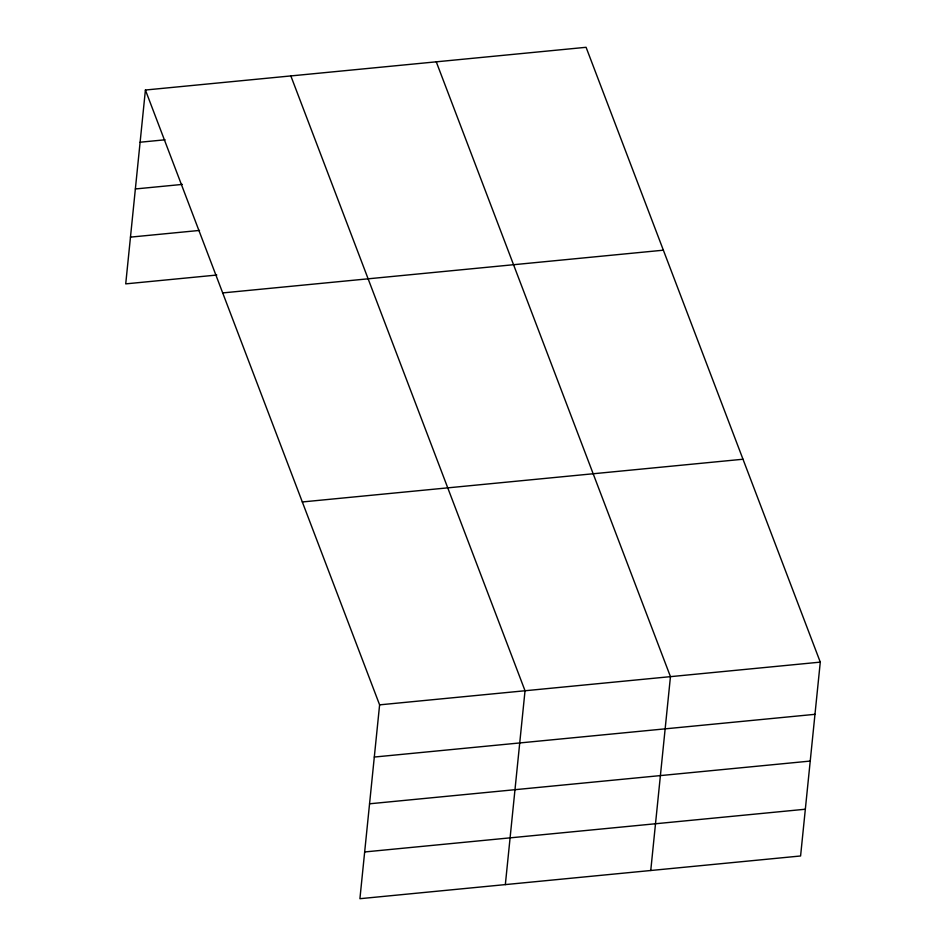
<?xml version="1.0" encoding="UTF-8"?>
<svg xmlns="http://www.w3.org/2000/svg" width="946" height="946" viewBox="0 0 946 946"><rect width="100%" height="100%" fill="white"/><g stroke="black" fill="none" stroke-linecap="round" stroke-linejoin="round"><path stroke-width="1.42" d="M145.412 90.024L379.606 704.853L359.918 898.7L800.588 855.976L820.277 662.129L586.082 47.3L145.412 90.024L125.723 283.871L216.8 275.038M505.341 884.605L525.03 690.746L290.836 75.917M650.753 870.509L670.454 676.65L436.26 61.821M140.114 142.219L165.077 139.795M135.361 188.964L182.365 184.411M130.465 237.127L199.511 230.434M222.7 292.917L663.371 250.193M302.318 501.959L742.988 459.236M379.606 704.853L820.277 662.129M374.309 757.048L814.979 714.325M369.555 803.793L810.225 761.069M364.659 851.956L805.33 809.232"/></g></svg>
